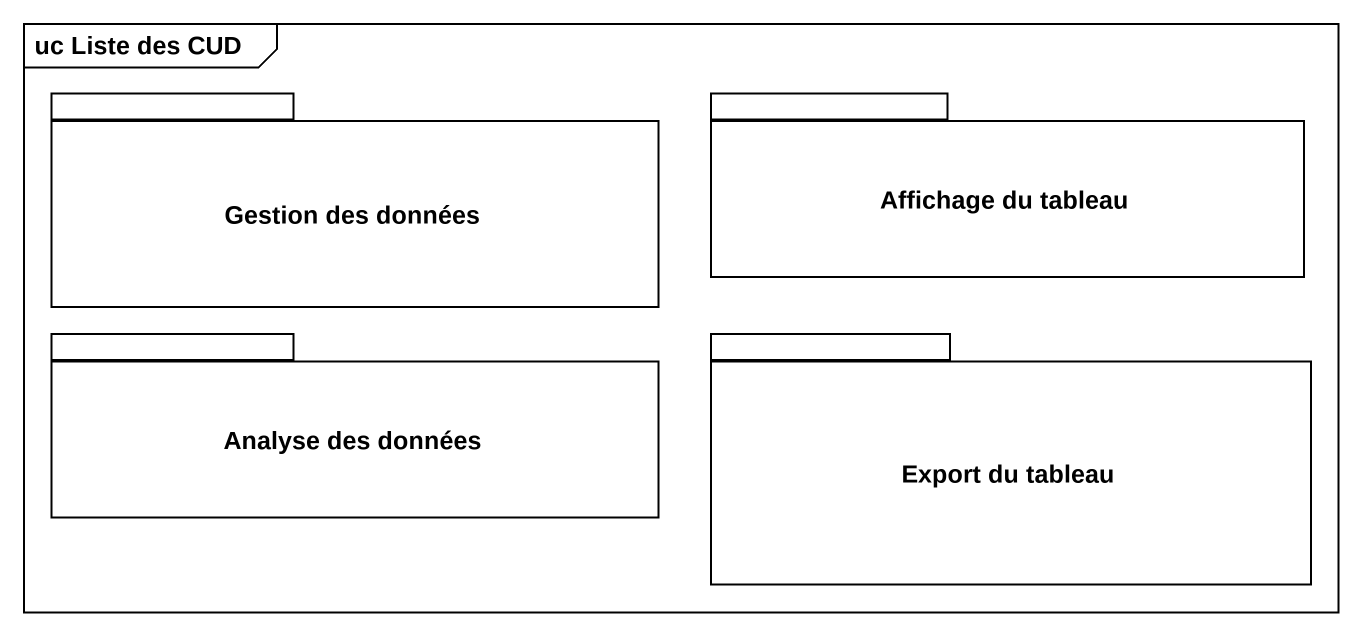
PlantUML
@startuml
mainframe uc Liste des CUD
package "Gestion des données" as Gestion_des_données {
}
package "Affichage du tableau" as Affichage_du_tableau {
}
package "Analyse des données" as Analyse_des_données {
}
package "Export du tableau" as Export_du_tableau {
}
@enduml
